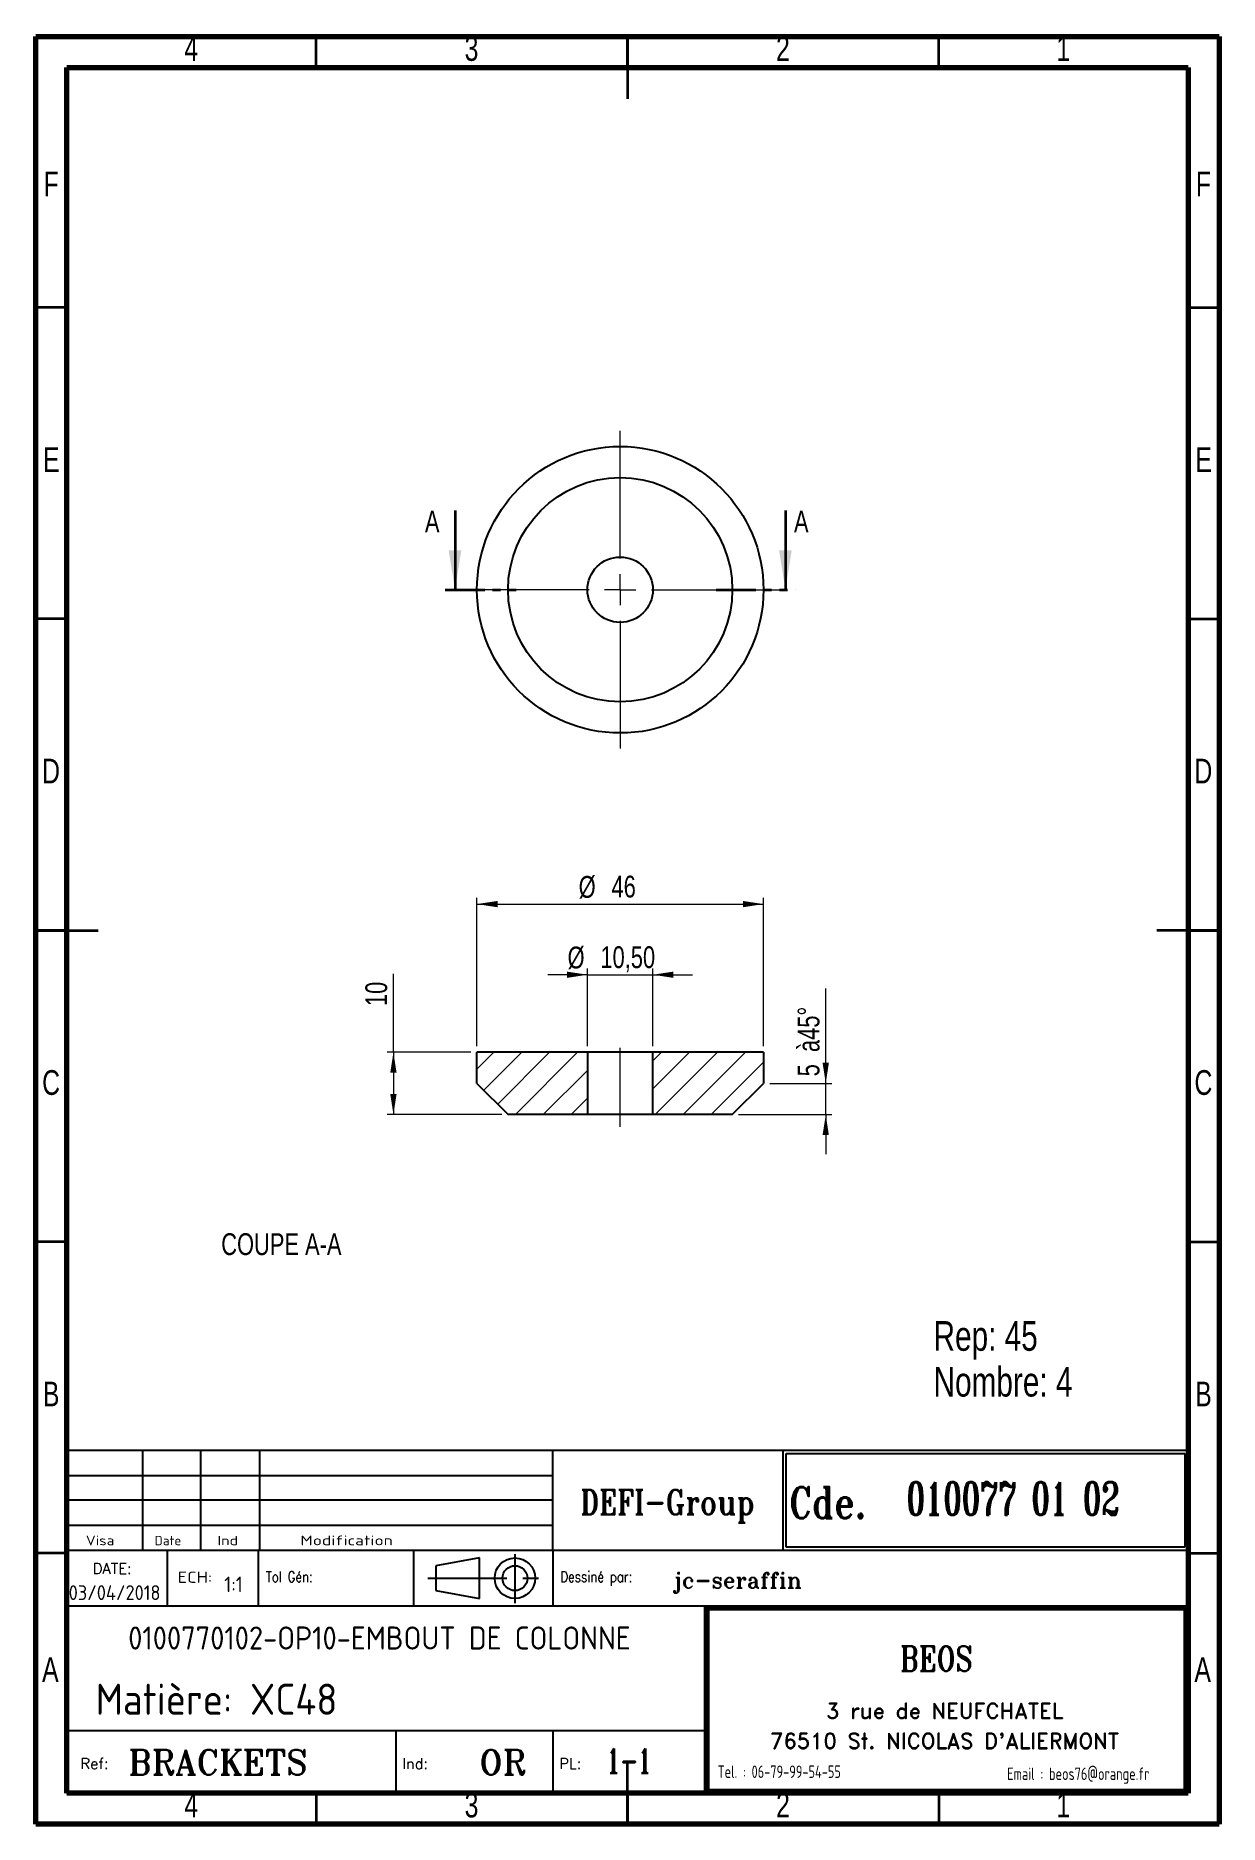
# Model space of a CAD drawing. Header units: millimetres. Extents: x 15 to 205, y 5 to 292.
import ezdxf

# ---------------------------------------------------------------- set-up
doc = ezdxf.new("R2010")
doc.units = ezdxf.units.MM
doc.linetypes.add('CENTERX2', pattern=[20.32, 12.7, -2.54, 2.54, -2.54])
doc.linetypes.add('PHANTOM', pattern=[12.7, 6.35, -1.27, 1.27, -1.27, 1.27, -1.27])
doc.layers.add('DIMENSIONS', color=176, linetype='Continuous')
doc.styles.add('SLDTEXTSTYLE0', font='TXT', dxfattribs={"width": 0.75})
doc.styles.add('SLDTEXTSTYLE1', font='ISOCP')
doc.styles.add('SLDTEXTSTYLE10', font='ISOCP', dxfattribs={"width": 1.147311})
doc.styles.add('SLDTEXTSTYLE11', font='ISOCP', dxfattribs={"width": 1.385904})
doc.styles.add('SLDTEXTSTYLE12', font='ISOCP', dxfattribs={"width": 1.246461})
doc.styles.add('SLDTEXTSTYLE13', font='ROMAND')
doc.styles.add('SLDTEXTSTYLE2', font='ROMANT', dxfattribs={"width": 0.8})
doc.styles.add('SLDTEXTSTYLE3', font='ISOCP', dxfattribs={"width": 0.8})
doc.styles.add('SLDTEXTSTYLE4', font='ROMANS', dxfattribs={"width": 0.8})
doc.styles.add('SLDTEXTSTYLE5', font='ROMANT')
doc.styles.add('SLDTEXTSTYLE6', font='ROMANS')
doc.styles.add('SLDTEXTSTYLE7', font='ROMANT', dxfattribs={"width": 0.65})
doc.styles.add('SLDTEXTSTYLE8', font='ISOCP', dxfattribs={"width": 1.446157})
doc.styles.add('SLDTEXTSTYLE9', font='ISOCP', dxfattribs={"width": 1.294402})
doc.dimstyles.new('SLDDIMSTYLE0', dxfattribs={"dimtxt": 3.5, "dimasz": 3.302, "dimexe": 0, "dimexo": 0.0625, "dimgap": 0.875, "dimtad": 1, "dimrnd": 1e-09, "dimzin": 12, "dimdsep": 46, "dimtxsty": 'SLDTEXTSTYLE0', "dimsah": 1, "dimcen": 0.09, "dimadec": 0, "dimazin": 3, "dimtfac": 1, "dimtofl": 0, "dimtmove": 0, "dimatfit": 3, "dimfxl": 1, "dimfrac": 2, "dimtolj": 1, "dimtzin": 12, "dimarcsym": 0})
doc.dimstyles.new('SLDDIMSTYLE1', dxfattribs={"dimtxt": 3.5, "dimasz": 3.302, "dimexe": 0, "dimexo": 0.0625, "dimgap": 0.875, "dimtad": 1, "dimrnd": 1e-09, "dimzin": 12, "dimdsep": 46, "dimtxsty": 'SLDTEXTSTYLE0', "dimsah": 1, "dimcen": 0.09, "dimadec": 0, "dimazin": 3, "dimtfac": 1, "dimtmove": 0, "dimatfit": 0, "dimfxl": 1, "dimfrac": 2, "dimtolj": 1, "dimtzin": 12, "dimarcsym": 0})

# ---------------------------------------------------------------- blocks, each defined once
blk = doc.blocks.new('SW_NOTE_0')
at = {"color": 0, "linetype": 'Continuous', "lineweight": 0, "char_height": 4.763, "attachment_point": 1, "style": 'SLDTEXTSTYLE0'}
for s, insert in [('Rep: 45', (0, 6.14)), ('Nombre: 4', (0, -1.21))]:
    blk.add_mtext(s, dxfattribs=dict(at, insert=insert))
blk = doc.blocks.new('SW_CENTERMARKSYMBOL_0')
at = {"color": 0, "linetype": 'Continuous', "lineweight": 0}
for p, q in [((0, 5), (0, 25.5)), ((-5, 0), (-25.5, 0)), ((0, 0), (-2.5, 0)), ((0, 0), (0, 2.5)), ((0, 0), (0, -2.5)), ((0, 0), (2.5, 0)), ((5, 0), (25.5, 0)), ((0, -5), (0, -25.5))]:
    blk.add_line(p, q, dxfattribs=at)
blk = doc.blocks.new('_D')
at = {"color": 7, "linetype": 'Continuous', "lineweight": 18}
for p, q in [((85.83, 129.93), (85.83, 153.72)), ((85.83, 152.72), (131.83, 152.72)), ((131.83, 129.93), (131.83, 153.72))]:
    blk.add_line(p, q, dxfattribs=at)
for points in [[(85.83, 152.72), (89.13, 152.21), (89.13, 153.22)], [(131.83, 152.72), (128.52, 153.22), (128.52, 152.21)]]:
    blk.add_solid(points, dxfattribs=at)
at = {"color": 7, "linetype": 'Continuous', "lineweight": 18, "char_height": 3.5, "attachment_point": 1, "style": 'SLDTEXTSTYLE0'}
for s, insert in [('%%c', (102.16, 157.23)), ('46', (107.43, 157.28))]:
    blk.add_mtext(s, dxfattribs=dict(at, insert=insert))
blk = doc.blocks.new('_D_1')
at = {"color": 7, "linetype": 'Continuous', "lineweight": 18}
for p, q in [((72.42, 128.93), (72.42, 141.52)), ((84.83, 128.93), (71.42, 128.93)), ((72.42, 128.93), (72.42, 118.93)), ((89.83, 118.93), (71.42, 118.93))]:
    blk.add_line(p, q, dxfattribs=at)
for points in [[(72.42, 128.93), (71.91, 125.63), (72.93, 125.63)], [(72.42, 118.93), (72.93, 122.24), (71.91, 122.24)]]:
    blk.add_solid(points, dxfattribs=at)
at = {"color": 7, "linetype": 'Continuous', "lineweight": 18, "insert": (67.91, 136.35), "char_height": 3.5, "attachment_point": 1, "rotation": 90, "style": 'SLDTEXTSTYLE0'}
blk.add_mtext('10', dxfattribs=at)
blk = doc.blocks.new('_D_2')
at = {"color": 7, "linetype": 'Continuous', "lineweight": 18}
for p, q in [((103.58, 141.38), (97.23, 141.38)), ((103.58, 129.93), (103.58, 142.38)), ((103.58, 141.38), (114.08, 141.38)), ((114.08, 129.93), (114.08, 142.38)), ((114.08, 141.38), (120.43, 141.38))]:
    blk.add_line(p, q, dxfattribs=at)
for points in [[(103.58, 141.38), (100.27, 141.88), (100.27, 140.87)], [(114.08, 141.38), (117.38, 140.87), (117.38, 141.88)]]:
    blk.add_solid(points, dxfattribs=at)
at = {"color": 7, "linetype": 'Continuous', "lineweight": 18, "char_height": 3.5, "attachment_point": 1, "style": 'SLDTEXTSTYLE0'}
for s, insert in [('%%c', (100.38, 145.89)), ('10,50', (105.65, 145.94))]:
    blk.add_mtext(s, dxfattribs=dict(at, insert=insert))
blk = doc.blocks.new('_D_3')
at = {"color": 7, "linetype": 'Continuous', "lineweight": 18}
for p, q in [((141.83, 123.93), (141.83, 139.18)), ((132.83, 123.93), (142.83, 123.93)), ((141.83, 118.93), (141.83, 123.93)), ((127.83, 118.93), (142.83, 118.93)), ((141.83, 118.93), (141.83, 112.58))]:
    blk.add_line(p, q, dxfattribs=at)
for points in [[(141.83, 123.93), (142.33, 127.24), (141.32, 127.24)], [(141.83, 118.93), (141.32, 115.63), (142.33, 115.63)]]:
    blk.add_solid(points, dxfattribs=at)
at = {"color": 7, "linetype": 'Continuous', "lineweight": 18, "char_height": 3.5, "attachment_point": 1, "rotation": 90, "style": 'SLDTEXTSTYLE0'}
for s, insert in [('à45°', (137.32, 128.97)), ('5', (137.32, 125.07))]:
    blk.add_mtext(s, dxfattribs=dict(at, insert=insert))

msp = doc.modelspace()

# ---------------------------------------------------------------- hatches: boundary and pattern name
at = {"linetype": 'Continuous', "lineweight": 18}
h = msp.add_hatch(dxfattribs=at)
h.set_pattern_fill('ANSI31', style=0)
h.paths.add_polyline_path([(103.577, 118.934), (103.577, 128.934), (85.827, 128.934), (85.827, 123.934), (90.827, 118.934)], flags=0)
h = msp.add_hatch(dxfattribs=at)
h.set_pattern_fill('ANSI31', style=0)
h.paths.add_polyline_path([(131.827, 123.934), (131.827, 128.934), (114.077, 128.934), (114.077, 118.934), (126.827, 118.934)], flags=0)

# ---------------------------------------------------------------- linework, layer by layer
at = {"color": 7, "linetype": 'Continuous', "lineweight": 70}
for p, q in [((15, 5), (15, 292)), ((15, 292), (205, 292)), ((205, 292), (205, 5)), ((20, 10), (20, 287)), ((20, 287), (200, 287)), ((200, 287), (200, 10)), ((200, 10), (20, 10)), ((205, 5), (15, 5))]:
    msp.add_line(p, q, dxfattribs=at)
at = {"color": 7, "linetype": 'Continuous', "lineweight": 35}
for p, q in [((60, 287), (60, 292)), ((110, 292.001), (110, 281.999)), ((110, 287), (110, 292)), ((160, 287), (160, 292)), ((20, 248.5), (15, 248.5)), ((200, 248.5), (205, 248.5)), ((82.307, 215.887), (82.307, 203.187)), ((135.347, 215.887), (135.347, 203.187)), ((20, 198.5), (15, 198.5)), ((200, 198.5), (205, 198.5)), ((14.999, 148.5), (25.001, 148.5)), ((20, 148.5), (15, 148.5)), ((205.001, 148.5), (194.999, 148.5)), ((200, 148.5), (205, 148.5)), ((20, 98.5), (15, 98.5)), ((200, 98.5), (205, 98.5)), ((20, 48.5), (15, 48.5)), ((200, 48.5), (205, 48.5)), ((110, 4.999), (110, 15.001)), ((60, 10), (60, 5)), ((110, 10), (110, 5)), ((160, 10), (160, 5))]:
    msp.add_line(p, q, dxfattribs=at)
at = {"color": 7, "linetype": 'PHANTOM', "lineweight": 35}
for p, q in [((80.719, 203.187), (93.426, 203.187)), ((124.234, 203.187), (136.934, 203.187))]:
    msp.add_line(p, q, dxfattribs=at)
at = {"color": 7, "linetype": 'CENTERX2', "lineweight": 18}
msp.add_line((108.827, 116.934), (108.827, 130.934), dxfattribs=at)
at = {"color": 7, "linetype": 'Continuous', "lineweight": 25}
for p, q in [((85.827, 123.934), (85.827, 128.934)), ((103.577, 128.934), (85.827, 128.934)), ((103.577, 128.934), (103.577, 118.934)), ((114.077, 128.934), (103.577, 128.934)), ((114.077, 118.934), (114.077, 128.934)), ((131.827, 128.934), (114.077, 128.934)), ((131.827, 128.934), (131.827, 123.934)), ((85.827, 123.934), (90.827, 118.934)), ((126.827, 118.934), (131.827, 123.934)), ((103.577, 118.934), (90.827, 118.934)), ((114.077, 118.934), (103.577, 118.934)), ((126.827, 118.934), (114.077, 118.934))]:
    msp.add_line(p, q, dxfattribs=at)
at = {"color": 7, "linetype": 'Continuous', "lineweight": 50}
msp.add_line((20, 65.25), (20, 10), dxfattribs=at)
at = {"color": 7, "linetype": 'Continuous', "lineweight": 25}
for radius in [23, 18, 5.25]:
    msp.add_circle((108.827, 203.187), radius, dxfattribs=at)
at = {"color": 7, "linetype": 'Continuous', "lineweight": 35}
for points in [[(82.307, 203.187), (83.323, 209.537), (81.291, 209.537)], [(135.347, 203.187), (136.363, 209.537), (134.331, 209.537)]]:
    msp.add_solid(points, dxfattribs=at)
at = {"layer": 'DIMENSIONS', "color": 3}
for p, q in [((98, 65), (19.925, 65)), ((32.192, 49), (32.192, 65)), ((41.498, 49), (41.498, 65)), ((50.966, 49), (50.966, 65)), ((20, 61), (98, 61)), ((98, 57), (20, 57)), ((20, 53), (98, 53))]:
    msp.add_line(p, q, dxfattribs=at)
at = {"layer": 'DIMENSIONS', "color": 6}
for p, q in [((19.925, 65), (19.925, 10)), ((200, 10), (200, 65)), ((200, 40), (122.384, 40)), ((122.384, 40), (122.384, 10)), ((199.8, 39.8), (122.584, 39.8)), ((122.584, 39.8), (122.584, 10.2)), ((199.6, 39.6), (122.784, 39.6)), ((122.784, 39.6), (122.784, 10.4)), ((199.4, 39.4), (122.984, 39.4)), ((122.984, 39.4), (122.984, 10.6)), ((199.4, 10.6), (199.4, 39.4)), ((199.6, 10.4), (199.6, 39.6)), ((199.8, 10.2), (199.8, 39.8)), ((19.925, 10), (200, 10)), ((122.584, 10.2), (199.8, 10.2)), ((122.784, 10.4), (199.6, 10.4)), ((122.984, 10.6), (199.4, 10.6))]:
    msp.add_line(p, q, dxfattribs=at)
at = {"layer": 'DIMENSIONS', "color": 1}
for p, q in [((200, 65), (98, 65)), ((98, 49), (98, 65)), ((135, 49), (135, 65)), ((135.5, 49.5), (135.5, 64.5)), ((135.5, 64.5), (199.5, 64.5)), ((199.5, 64.5), (199.5, 49.5)), ((20, 49), (200, 49)), ((36.11, 49), (36.11, 40)), ((50.731, 49), (50.731, 40)), ((75.62, 49), (75.62, 40)), ((98, 49), (98, 40)), ((199.5, 49.5), (135.5, 49.5)), ((122.384, 40), (20, 40)), ((122.384, 20), (20, 20)), ((72.792, 20), (72.792, 10)), ((98, 20), (98, 10))]:
    msp.add_line(p, q, dxfattribs=at)
at = {"layer": 'DIMENSIONS'}
for p, q in [((135.5, 49.5), (135.5, 64.5)), ((135.5, 64.5), (199.5, 64.5)), ((199.5, 64.5), (199.5, 49.5)), ((199.5, 49.5), (135.5, 49.5))]:
    msp.add_line(p, q, dxfattribs=at)
at = {"layer": 'DIMENSIONS', "color": 7}
for p, q in [((86.244, 47.75), (79.244, 46.5)), ((79.244, 46.5), (79.244, 42.5)), ((86.244, 41.25), (86.244, 47.75)), ((79.244, 42.5), (86.244, 41.25))]:
    msp.add_line(p, q, dxfattribs=at)
at = {"layer": 'DIMENSIONS', "color": 3, "linetype": 'CENTERX2'}
for p, q in [((91.934, 48.348), (91.934, 40.513)), ((77.946, 44.5), (96.201, 44.5))]:
    msp.add_line(p, q, dxfattribs=at)
at = {"layer": 'DIMENSIONS', "color": 7}
for radius in [3.25, 2]:
    msp.add_circle((91.934, 44.5), radius, dxfattribs=at)

# ---------------------------------------------------------------- block references
at = {"color": 7, "linetype": 'Continuous', "lineweight": 0}
for name, p in [('SW_CENTERMARKSYMBOL_0', (108.827, 203.187)), ('SW_NOTE_0', (159.135, 79.629))]:
    msp.add_blockref(name, p, dxfattribs=at)

# ---------------------------------------------------------------- texts
at = {"color": 7, "linetype": 'Continuous', "lineweight": 0, "attachment_point": 2, "style": 'SLDTEXTSTYLE0'}
for s, insert, char_height in [('4', (39.96, 292.06), 3.969), ('3', (84.96, 292.06), 3.969), ('2', (134.96, 292.06), 3.969), ('1', (179.96, 292.06), 3.969), ('F', (17.458, 270.31), 3.969), ('F', (202.458, 270.31), 3.969), ('E', (17.508, 226.06), 3.969), ('E', (202.508, 226.06), 3.969), ('D', (17.453, 176.06), 3.969), ('D', (202.453, 176.06), 3.969), ('C', (17.459, 126.06), 3.969), ('C', (202.459, 126.06), 3.969), ('COUPE A-A', (54.432, 99.875), 3.5), ('B', (17.471, 76.06), 3.969), ('B', (202.471, 76.06), 3.969), ('A', (17.34, 31.81), 3.969), ('A', (202.34, 31.81), 3.969), ('4', (39.96, 10.06), 3.969), ('3', (84.96, 10.06), 3.969), ('2', (134.96, 10.06), 3.969), ('1', (179.96, 10.06), 3.969)]:
    msp.add_mtext(s, dxfattribs=dict(at, insert=insert, char_height=char_height))
at = {"color": 7, "linetype": 'Continuous', "char_height": 3.5, "attachment_point": 1, "style": 'SLDTEXTSTYLE0'}
for insert in [(77.477, 215.887), (136.727, 215.887)]:
    msp.add_mtext('A', dxfattribs=dict(at, insert=insert))
at = {"layer": 'DIMENSIONS'}
for s, insert, char_height, attachment_point, style in [('DEFI-Group', (116.42, 58.701), 4, 2, 'SLDTEXTSTYLE2'), ('Cde.', (136, 59.126), 5, 1, 'SLDTEXTSTYLE2'), ('010077 01 02', (154.816, 59.94), 5.29167, 1, 'SLDTEXTSTYLE7'), ('Visa', (23.041, 51.348), 1.5671, 1, 'SLDTEXTSTYLE12'), ('Date', (34.067, 51.283), 1.4924, 1, 'SLDTEXTSTYLE10'), ('Ind', (44.171, 51.283), 1.4924, 1, 'SLDTEXTSTYLE11'), ('Modification', (57.489, 51.348), 1.56705, 1, 'SLDTEXTSTYLE8'), ('DATE:', (24.156, 46.915), 1.7277, 1, 'SLDTEXTSTYLE6'), ('03/04/2018', (20.286, 43.368), 2.3813, 1, 'SLDTEXTSTYLE1'), ('ECH:', (37.788, 45.56), 1.8141, 1, 'SLDTEXTSTYLE9'), ('1:1', (45.263, 44.764), 2.5, 1, 'SLDTEXTSTYLE1'), ('Tol Gén:', (51.952, 45.598), 1.7277, 1, 'SLDTEXTSTYLE4'), ('Dessiné par:', (99.221, 45.598), 1.72768, 1, 'SLDTEXTSTYLE4'), ('jc-seraffin', (117.355, 45.42), 2.5, 1, 'SLDTEXTSTYLE5'), ('0100770102-OP10-EMBOUT DE COLONNE', (29.839, 36.745), 3.70417, 1, 'SLDTEXTSTYLE1'), ('BEOS', (159.571, 33.595), 4, 2, 'SLDTEXTSTYLE2'), ('Matière: XC48', (24.603, 27.564), 5, 1, 'SLDTEXTSTYLE1'), ('3 rue de NEUFCHATEL', (160.909, 24.448), 2.5, 2, 'SLDTEXTSTYLE13'), ("76510 St. NICOLAS D'ALIERMONT", (160.903, 19.623), 2.5, 2, 'SLDTEXTSTYLE13'), ('Ref:', (22.168, 15.598), 1.7277, 1, 'SLDTEXTSTYLE6'), ('BRACKETS', (29.839, 16.951), 4, 1, 'SLDTEXTSTYLE5'), ('Ind:', (73.826, 15.598), 1.7277, 1, 'SLDTEXTSTYLE6'), ('OR', (86.194, 16.951), 4, 1, 'SLDTEXTSTYLE5'), ('PL:', (99.034, 15.598), 1.7277, 1, 'SLDTEXTSTYLE6'), ('1-1', (106.651, 17.173), 4, 1, 'SLDTEXTSTYLE7'), ('Tel. : 06-79-99-54-55', (134.36, 14.429), 2, 2, 'SLDTEXTSTYLE3'), ('Email : beos76@orange.fr', (182.372, 14.097), 2, 2, 'SLDTEXTSTYLE3')]:
    msp.add_mtext(s, dxfattribs=dict(at, insert=insert, char_height=char_height, attachment_point=attachment_point, style=style))

# ---------------------------------------------------------------- dimensions: what is measured, and where the dimension line sits
at = {"color": 7, "linetype": 'Continuous', "lineweight": 18}
for base, p1, p2, dimstyle, picture, middle in [((131.827, 152.717), (85.827, 128.934), (131.827, 128.934), 'SLDDIMSTYLE0', '_D', (107.381, 152.717)), ((114.077, 141.376), (103.577, 128.934), (114.077, 128.934), 'SLDDIMSTYLE1', '_D_2', (108.834, 141.376))]:
    dim = msp.add_linear_dim(base=base, p1=p1, p2=p2, text='%%c<>', dimstyle=dimstyle, dxfattribs=at)
    dim.commit()
    dim.dimension.update_dxf_attribs({"geometry": picture, "text_midpoint": middle, "dimtype": 160})
dim = msp.add_linear_dim(base=(72.421, 118.934), p1=(85.827, 128.934), p2=(90.827, 118.934), angle=90, dimstyle='SLDDIMSTYLE0', dxfattribs=at)
dim.commit()
dim.dimension.update_dxf_attribs({"geometry": '_D_1', "text_midpoint": (72.421, 138.934), "dimtype": 160})
dim = msp.add_linear_dim(base=(141.827, 123.934), p1=(126.827, 118.934), p2=(131.827, 123.934), angle=90, text='<> à45°', dimstyle='SLDDIMSTYLE1', dxfattribs=at)
dim.commit()
dim.dimension.update_dxf_attribs({"geometry": '_D_3', "text_midpoint": (141.827, 132.124), "dimtype": 160})

doc.saveas('drawing.dxf')
